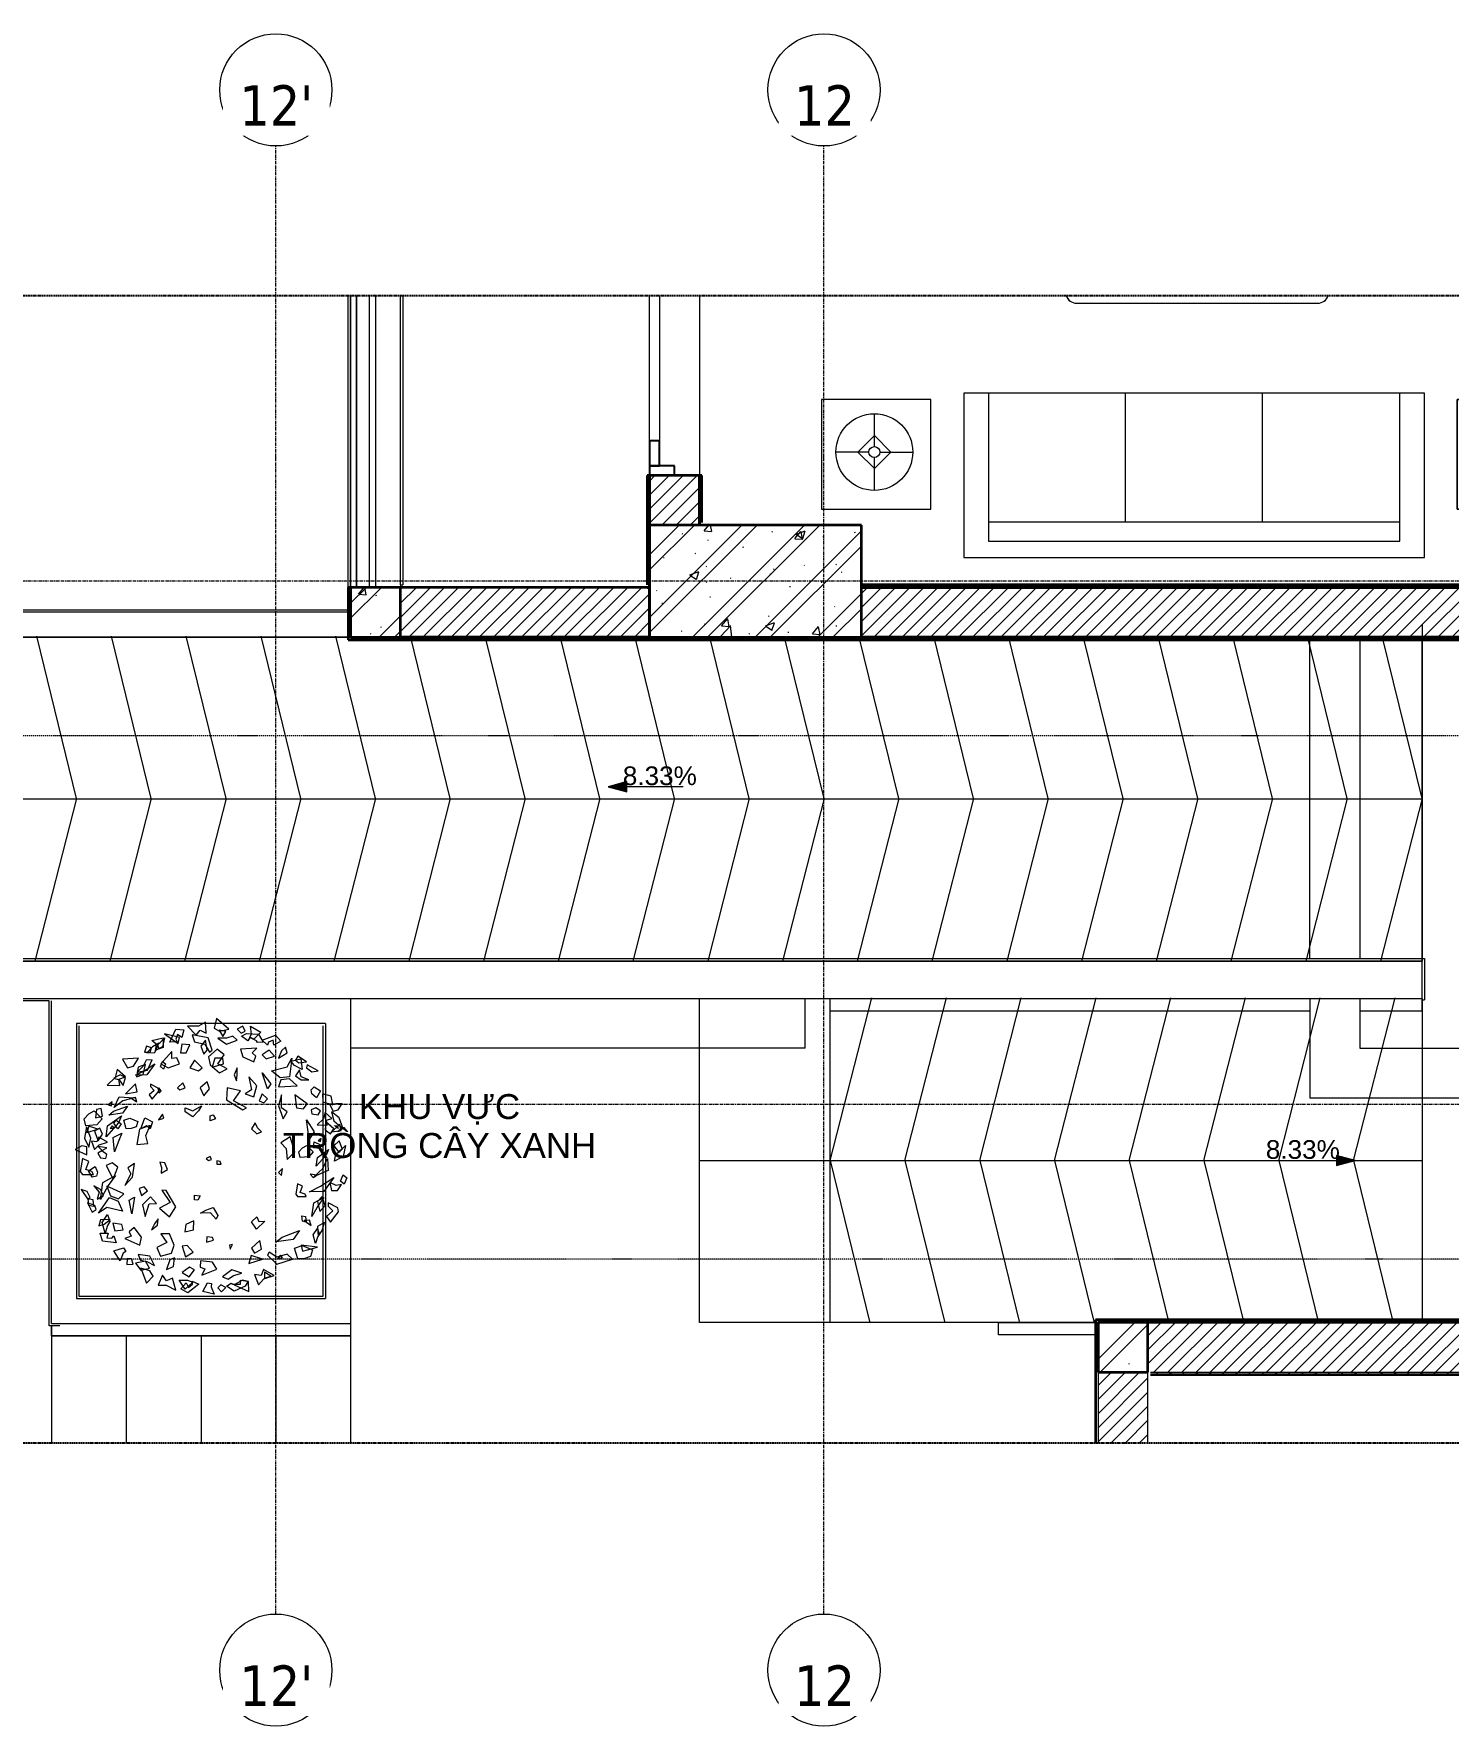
# Model space of a CAD drawing. Header units: millimetres. Extents: x 46404 to 154333, y -1327 to 55734.
# Drawn here: x 72684 to 78360, y 48941 to 55734 of the extents above; entities that cross this region are included whole.
import ezdxf

# ---------------------------------------------------------------- set-up
doc = ezdxf.new("R2010")
doc.units = ezdxf.units.MM
for name, pattern in [('Dash - Tight', [4.5, 3, -1.5]), ('Dash Dot 3_16_', [7.9375, 4.7625, -1.5875, 0, -1.5875]), ('Grid Line', [22.225, 12.7, -3.175, 3.175, -3.175]), ('Hidden', [7.14375, 4.7625, -2.38125])]:
    doc.linetypes.add(name, pattern=pattern)
for name, color, linetype, lineweight in [('0-2', 10, 'Continuous', 5), ('A-ANNO-NOTE', 131, 'Continuous', 9), ('A-DETL-GENF-1', 9, 'Continuous', 18), ('A-DETL-GENF-2', 92, 'Dash - Tight', 18), ('A-DETL-GENF-3', 92, 'Hidden', 25), ('A-DETL-MEDM', 33, 'Continuous', 35), ('A-DETL-THIN', 151, 'Continuous', 18), ('A-DOOR', 31, 'Continuous', 18), ('A-DOOR-1', 31, 'Continuous', 25), ('A-DOOR-FRAM', 31, 'Continuous', 25), ('A-FLOR', 192, 'Continuous', 18), ('A-FLOR-1', 250, 'Continuous', 18), ('A-FLOR-HRAL', 11, 'Continuous', 18), ('A-WALL', 113, 'Continuous', 18), ('A-WALL-1', 113, 'Continuous', 35), ('A-WALL-PATT-1', 250, 'Continuous', 18), ('A-WALL-PATT-2', 111, 'Continuous', 18), ('G-ANNO-SYMB-1', 111, 'Dash Dot 3_16_', 18), ('G-ANNO-TEXT-1', 7, 'Continuous', 9), ('G-IMPT-2', 8, 'Continuous', 18), ('I-FURN', 30, 'Continuous', 18), ('I-FURN-1', 250, 'Continuous', 18), ('I-FURN-2', 253, 'Continuous', 18), ('I-WALL-1', 7, 'Continuous', 35), ('I-WALL-2', 250, 'Continuous', 18), ('I-WALL-3', 2, 'Continuous', 35), ('L-PLNT-1', 253, 'Continuous', 18), ('S-COLS-1', 9, 'Continuous', 18), ('S-COLS-2', 7, 'Continuous', 35), ('S-GRID-1', 1, 'Grid Line', 9), ('S-GRID-IDEN', 1, 'Continuous', 9), ('S-STRS', 31, 'Continuous', 18)]:
    doc.layers.add(name, color=color, linetype=linetype, lineweight=lineweight)
doc.styles.add('Arial_2', font='arial.ttf', dxfattribs={"height": 75})
doc.styles.add('Arial_3', font='arial.ttf', dxfattribs={"height": 100})
doc.styles.add('Tahoma_B', font='tahomabd.ttf', dxfattribs={"height": 162.5})
pattern_1 = [(45, (0, 0), (-125.72359, 125.72359), []), (45, (0, 190.5), (-125.72359, 125.72359), [])]
pattern_2 = [(50, (0, 0), (364.3679, -31.8783), [38.1, -419.1]), (355, (0, 0), (-70.4859, 382.1133), [30.48, -335.28]), (100.451, (30.36, -2.66), (293.885, 350.2334), [32.38, -356.18]), (46.184, (0, 101.6), (542.1585, -84.0858), [57.15, -628.65]), (96.636, (45.2, 94.6), (474.805, 494.8554), [48.57, -534.27]), (351.184, (0, 101.6), (474.8102, 494.85), [45.72, -502.92]), (21, (50.8, 76.2), (303.2285, -204.53046), [38.1, -419.1]), (326, (50.8, 76.2), (123.6039, 368.376), [30.48, -335.28]), (71.451, (76.07, 59.16), (426.8341, 163.8427), [32.38, -356.18]), (37.5, (0, 0), (6.17665, 169.11015), [16.764, -314.452, 16.764, -323.596, -336.55]), (37.5, (0, 0), (6.17665, 169.11015), [-671.576, 16.764, -319.786]), (7.5, (0, 0), (133.63888, 200.3615), [16.764, -177.292, 16.764, -306.832, -128.27]), (7.5, (0, 0), (133.63888, 200.3615), [-517.652, 16.764, -111.506]), (327.5, (-113.28, 0), (271.18182, -11.45836), [16.764, -110.236, 16.764, -379.476, -525.78]), (327.5, (-113.28, 0), (271.18182, -11.45836), [-523.24, 16.764, -509.016]), (317.5, (-164.08, 0), (296.2585, 50.85285), [16.764, -148.336, 16.764, -246.38, -373.38]), (317.5, (-164.08, 0), (296.2585, 50.85285), [-428.244, 16.764, -356.616])]
pattern_3 = [(45, (0, 0), (-26.516504, 26.516504), [])]
pattern_4 = [(45, (-32297.56, 0), (-28.284271, 28.284271), [])]

# ---------------------------------------------------------------- blocks, each defined once
blk = doc.blocks.new('NCV_TKTC_KET CAU_rvt-2-TKCS_RAMP NKT 2 - MẶT BẰNG')
at = {"layer": 'S-COLS-1'}
h = blk.add_hatch(dxfattribs=at)
h.set_pattern_fill('FP_2', color=256, style=0, pattern_type=2)
h.set_pattern_definition(pattern_1)
h.paths.add_polyline_path([(107452.6, 53311.9), (107452.6, 53311.9), (107452.6, 53761.9)])
h = blk.add_hatch(dxfattribs=at)
h.set_pattern_fill('FP_3', color=256, style=0, pattern_type=2)
h.set_pattern_definition(pattern_2)
h.paths.add_polyline_path([(107452.6, 53311.9), (107452.6, 53311.9), (107452.6, 53761.9)])
h = blk.add_hatch(dxfattribs=at)
h.set_pattern_fill('FP_2', color=256, style=0, pattern_type=2)
h.set_pattern_definition(pattern_1)
h.paths.add_polyline_path([(112452.6, 53361.9), (112452.6, 53361.9), (112452.6, 53548.4)])
h = blk.add_hatch(dxfattribs=at)
h.set_pattern_fill('FP_3', color=256, style=0, pattern_type=2)
h.set_pattern_definition(pattern_2)
h.paths.add_polyline_path([(112452.6, 53361.9), (112452.6, 53361.9), (112452.6, 53548.4)])
at = {"layer": 'A-FLOR-1'}
blk.add_line((106252.6, 54683.3), (106252.6, 53511.9), dxfattribs=at)
at = {"layer": 'S-COLS-2'}
for p, q in [((107452.6, 53761.9), (107452.6, 53311.9)), ((112452.6, 53361.9), (112452.6, 53561.9))]:
    blk.add_line(p, q, dxfattribs=at)
blk = doc.blocks.new('RES_BAN AN 1 - RES_BAN AN 1-842837-TKCS_RAMP NKT 2 - MẶT BẰNG')
at = {"layer": 'I-FURN-2'}
for p, q in [((-809.6, 1048.2), (-809.6, 745.3)), ((-761.9, 1048.2), (-761.9, 743.8)), ((-761.9, 743.8), (-761.9, 1048.2)), ((-425, 732.5), (-425, 1048.2)), ((-425, 0), (-425, 1048.2)), ((425, 732.5), (425, 1048.2)), ((425, 1048.2), (425, 0)), ((-809.6, 745.3), (-761.9, 743.8)), ((-761.9, 743.8), (-425, 732.5)), ((706.5, 741.9), (425, 732.5)), ((-425, 549.7), (-761.9, 538.5)), ((-425, 102.3), (-425, 549.7)), ((425, 549.7), (706.5, 540.4)), ((425, 102.3), (425, 549.7)), ((-809.6, 536.9), (-761.9, 538.5)), ((-809.6, 115.1), (-809.6, 536.9)), ((-761.9, 538.5), (-761.9, 113.5)), ((-761.9, 538.5), (-761.9, 113.5)), ((-761.9, 113.5), (-809.6, 115.1)), ((-761.9, 113.5), (-425, 102.3)), ((706.5, 111.7), (425, 102.3)), ((425, 0), (-425, 0))]:
    blk.add_line(p, q, dxfattribs=at)
blk = doc.blocks.new('LOBBY_SOFA_1 - LOBBY_SOFA_1-842835-TKCS_RAMP NKT 2 - MẶT BẰNG')
at = {"layer": 'I-FURN'}
for p, q in [((-2556, 0), (-2556, -660)), ((-708, 0), (-2556, 0)), ((-708, -660), (-708, 0)), ((-2457, -66), (-2457, -660)), ((-807, -66), (-2457, -66)), ((-807, -660), (-807, -66)), ((-3128.2, -193.5), (-2688.2, -193.5)), ((-3128.2, -633.5), (-3128.2, -193.5)), ((-2688.2, -193.5), (-2688.2, -633.5)), ((-807, -143), (-2457, -143)), ((-1907, -143), (-1907, -660)), ((-1357, -143), (-1357, -660)), ((-575.9, -193.5), (-575.9, -633.5)), ((-135.9, -193.5), (-575.9, -193.5)), ((-135.9, -633.5), (-135.9, -193.5)), ((-2915.4, -269), (-2915.4, -401)), ((-348.6, -269), (-348.6, -401)), ((-2915.4, -357), (-2981.4, -423)), ((-2849.4, -423), (-2915.4, -357)), ((-414.6, -423), (-348.6, -357)), ((-348.6, -357), (-282.6, -423)), ((-2937.4, -423), (-3069.4, -423)), ((-2981.4, -423), (-2915.4, -489)), ((-2915.4, -489), (-2849.4, -423)), ((-2915.4, -445), (-2915.4, -577)), ((-2893.4, -423), (-2761.4, -423)), ((-370.6, -423), (-502.6, -423)), ((-348.6, -489), (-414.6, -423)), ((-282.6, -423), (-348.6, -489)), ((-348.6, -445), (-348.6, -577)), ((-326.6, -423), (-194.6, -423)), ((-2688.2, -633.5), (-3128.2, -633.5)), ((-2556, -660), (-708, -660)), ((-575.9, -633.5), (-135.9, -633.5)), ((-1160.3, -1020.5), (-2128.3, -1020.5))]:
    blk.add_line(p, q, dxfattribs=at)
for centre, radius in [((-2915.4, -423), 154), ((-348.6, -423), 154), ((-2915.4, -423), 22), ((-348.6, -423), 22)]:
    blk.add_circle(centre, radius, dxfattribs=at)
for centre, start, end in [((-2128.3, -1064.5), 90, 161.9694), ((-1160.3, -1064.5), 18.0306, 90)]:
    blk.add_arc(centre, 44, start, end, dxfattribs=at)
at = {"layer": 'I-FURN-2'}
for p, q in [((-708, 0), (-2556, 0)), ((-2556, 0), (-2556, -660)), ((-708, -660), (-708, 0)), ((-2688.2, -193.5), (-3128.2, -193.5)), ((-3128.2, -193.5), (-3128.2, -633.5)), ((-2688.2, -633.5), (-2688.2, -193.5)), ((-135.9, -193.5), (-575.9, -193.5)), ((-575.9, -193.5), (-575.9, -633.5)), ((-135.9, -633.5), (-135.9, -193.5)), ((-3128.2, -633.5), (-2688.2, -633.5)), ((-2556, -660), (-708, -660)), ((-575.9, -633.5), (-135.9, -633.5)), ((-1160.3, -1020.5), (-2128.3, -1020.5))]:
    blk.add_line(p, q, dxfattribs=at)
for centre, start, end in [((-2128.3, -1064.5), 90, 162.40707), ((-1160.3, -1064.5), 17.59293, 90)]:
    blk.add_arc(centre, 44, start, end, dxfattribs=at)
blk = doc.blocks.new('NCV_TKTC_TANG 1_rvt-2-TKCS_RAMP NKT 2 - MẶT BẰNG')
at = {"layer": 'A-WALL-PATT-1'}
h = blk.add_hatch(dxfattribs=at)
h.set_pattern_fill('FP_4', color=256, style=0, pattern_type=2)
h.set_pattern_definition(pattern_3)
h.paths.add_polyline_path([(107452.6, 53511.9), (107452.6, 53960.3), (107442.6, 53960.3), (107442.6, 53511.9)])
h = blk.add_hatch(dxfattribs=at)
h.set_pattern_fill('FP_4', color=256, style=0, pattern_type=2)
h.set_pattern_definition(pattern_3)
h.paths.add_polyline_path([(107662.6, 53761.9), (107662.6, 53960.3), (107652.6, 53960.3), (107652.6, 53761.9)])
h = blk.add_hatch(dxfattribs=at)
h.set_pattern_fill('FP_4', color=256, style=0, pattern_type=2)
h.set_pattern_definition(pattern_3)
h.paths.add_polyline_path([(113590.3, 53561.9), (113590.3, 53571.9), (112042.6, 53571.9), (112042.6, 53561.9), (112792.8, 53561.9)])
h = blk.add_hatch(dxfattribs=at)
h.set_pattern_fill('FP_4', color=256, style=0, pattern_type=2)
h.set_pattern_definition(pattern_3)
h.paths.add_polyline_path([(112052.6, 53511.9), (112052.6, 53561.9), (112042.6, 53561.9), (112042.6, 53511.9)])
h = blk.add_hatch(dxfattribs=at)
h.set_pattern_fill('FP_4', color=256, style=0, pattern_type=2)
h.set_pattern_definition(pattern_3)
h.paths.add_polyline_path([(108302.6, 53511.9), (112042.6, 53511.9), (112042.6, 53521.9), (108302.6, 53521.9)])
at = {"layer": 'A-FLOR-1'}
for p, q in [((107652.6, 54683.3), (107652.6, 53960.3)), ((106452.6, 53521.9), (106452.6, 53511.9))]:
    blk.add_line(p, q, dxfattribs=at)
at = {"layer": 'I-WALL-1'}
for p, q in [((107442.6, 53960.3), (107442.6, 53521.9)), ((107452.6, 53960.3), (107442.6, 53960.3)), ((107452.6, 53511.9), (107452.6, 53960.3)), ((107652.6, 53960.3), (107652.6, 53761.9)), ((107662.6, 53960.3), (107652.6, 53960.3)), ((107662.6, 53771.9), (107662.6, 53960.3)), ((113590.3, 53571.9), (112042.6, 53571.9)), ((112042.6, 53571.9), (112042.6, 53561.9)), ((112042.6, 53561.9), (112042.6, 53521.9)), ((112052.6, 53511.9), (112052.6, 53561.9)), ((112452.6, 53561.9), (113590.3, 53561.9)), ((107442.6, 53511.9), (107452.6, 53511.9)), ((112042.6, 53521.9), (108302.6, 53521.9)), ((108302.6, 53511.9), (112042.6, 53511.9)), ((112042.6, 53511.9), (112052.6, 53511.9))]:
    blk.add_line(p, q, dxfattribs=at)
at = {"layer": 'I-WALL-2'}
for p, q in [((106452.6, 53521.9), (106452.6, 54683.3)), ((106462.6, 54683.3), (106462.6, 53521.9)), ((106452.6, 53521.9), (106462.6, 53521.9))]:
    blk.add_line(p, q, dxfattribs=at)
at = {"layer": 'I-FURN-1', "rotation": 180}
blk.add_blockref('LOBBY_SOFA_1 - LOBBY_SOFA_1-842835-TKCS_RAMP NKT 2 - MẶT BẰNG', (108006.1, 53632), dxfattribs=at)
at = {"layer": 'I-FURN-1'}
blk.add_blockref('RES_BAN AN 1 - RES_BAN AN 1-842837-TKCS_RAMP NKT 2 - MẶT BẰNG', (112883.8, 53635.2), dxfattribs=at)
blk = doc.blocks.new('DEG_02-DEG_03 - DEG_02-2500x2400mm-CỬA ĐI 02 CÁNH TRƯỢT-625766-TKCS_RAMP NKT 2 - MẶT BẰNG')
at = {"layer": 'A-DOOR'}
for p, q in [((-1110, 100), (-527, 100)), ((-527, 60), (-1110, 60))]:
    blk.add_line(p, q, dxfattribs=at)
at = {"layer": 'A-DOOR-1'}
for p, q in [((-1110, 100), (-1210, 100)), ((-1210, 100), (-1210, 60)), ((-1110, 60), (-1110, 100)), ((-1210, 60), (-1110, 60))]:
    blk.add_line(p, q, dxfattribs=at)
at = {"layer": 'A-DOOR-FRAM'}
for p, q in [((-1210, 100), (-1250, 100)), ((-1210, 0), (-1210, 100)), ((-1250, 0), (-1210, 0))]:
    blk.add_line(p, q, dxfattribs=at)
blk = doc.blocks.new('Top Rail Type - Top Rail_Internal_-939339-TKCS_RAMP NKT 2 - MẶT BẰNG')
at = {"layer": 'A-FLOR-HRAL'}
for p, q in [((105052.5, 50507.5), (105052.5, 50547.5)), ((105085.8, 50557.5), (106252.5, 50557.5)), ((106252.5, 50557.5), (106252.5, 50507.5)), ((106252.5, 50507.5), (105052.5, 50507.5))]:
    blk.add_line(p, q, dxfattribs=at)
blk = doc.blocks.new('Top Rail Type - Top Rail_Internal_-V12-TKCS_RAMP NKT 2 - MẶT BẰNG')
at = {"layer": 'A-FLOR-HRAL'}
for p, q in [((105052.5, 50547.5), (105052.5, 50507.5)), ((105085.8, 50557.5), (106252.5, 50557.5)), ((106252.5, 50557.5), (106252.5, 50507.5)), ((105052.5, 50507.5), (106252.5, 50507.5))]:
    blk.add_line(p, q, dxfattribs=at)
blk = doc.blocks.new('Top Rail Type - Top Rail_Internal_-1600084-TKCS_RAMP NKT 2 - MẶT BẰNG')
at = {"layer": 'A-FLOR-HRAL'}
for p, q in [((106276.6, 53511.9), (106276.6, 54683.3)), ((106326.6, 54683.3), (106326.6, 53511.9))]:
    blk.add_line(p, q, dxfattribs=at)
blk = doc.blocks.new('Top Rail Type - Top Rail_Internal_-V13-TKCS_RAMP NKT 2 - MẶT BẰNG')
at = {"layer": 'A-FLOR-HRAL'}
for p, q in [((106276.6, 54683.3), (106276.6, 53511.9)), ((106326.6, 54683.3), (106326.6, 53511.9))]:
    blk.add_line(p, q, dxfattribs=at)
blk = doc.blocks.new('Top Rail Type - Top Rail_Internal_-1839552-TKCS_RAMP NKT 2 - MẶT BẰNG')
at = {"layer": 'A-FLOR-HRAL'}
for p, q in [((108852.6, 50511.9), (108852.6, 50561.9)), ((108852.6, 50561.9), (109242.6, 50561.9)), ((109242.6, 50511.9), (108852.6, 50511.9))]:
    blk.add_line(p, q, dxfattribs=at)
blk = doc.blocks.new('Top Rail Type - Top Rail_Internal_-V14-TKCS_RAMP NKT 2 - MẶT BẰNG')
at = {"layer": 'A-FLOR-HRAL'}
for p, q in [((108852.6, 50511.9), (108852.6, 50561.9)), ((109242.6, 50561.9), (108852.6, 50561.9)), ((109242.6, 50511.9), (108852.6, 50511.9))]:
    blk.add_line(p, q, dxfattribs=at)
blk = doc.blocks.new('CAY BACH TRINH - CAY BACH TRINH_dwg-V16-TKCS_RAMP NKT 2 - MẶT BẰNG')
at = {"layer": 'G-IMPT-2', "flags": 128}
for points in [[(-357, 1653), (-250, 1541), (-201, 1603), (-123, 1566), (-133, 1703), (-220, 1653)], [(7, 1749), (-25, 1628), (43, 1591), (160, 1616)], [(-715, 1368), (-728, 1408), (-805, 1472), (-663, 1508), (-663, 1385)], [(-648, 1504), (-672, 1392), (-758, 1347), (-746, 1419), (-706, 1444)], [(-477, 1437), (-459, 1512), (-646, 1555)], [(-578, 1452), (-505, 1613), (-404, 1608), (-431, 1511), (-482, 1548), (-505, 1489), (-486, 1456)], [(-83, 1327), (-48, 1351), (-99, 1506), (-301, 1542), (-270, 1454), (-140, 1428)], [(23, 1503), (131, 1428), (267, 1478), (209, 1528), (131, 1503)], [(121, 1587), (40, 1602), (86, 1521)], [(335, 1653), (267, 1616), (316, 1566), (365, 1591)], [(533, 1553), (590, 1452), (520, 1446), (509, 1467), (423, 1512), (399, 1468), (319, 1525), (383, 1562)], [(423, 1516), (443, 1553), (433, 1653), (560, 1578), (472, 1491)], [(579, 1478), (745, 1541), (813, 1466), (725, 1416), (716, 1478), (657, 1453), (647, 1416)], [(-874, 1403), (-896, 1328), (-826, 1327), (-809, 1379)], [(-870, 1320), (-769, 1323), (-719, 1438), (-798, 1395)], [(-556, 1333), (-692, 1179), (-600, 1129), (-460, 1181), (-492, 1255), (-553, 1247)], [(-428, 1425), (-446, 1319), (-376, 1318), (-327, 1420)], [(-133, 1478), (-191, 1403), (-152, 1303), (-113, 1353)], [(14, 1366), (-94, 1266), (-74, 1166), (43, 1066), (140, 1116), (23, 1178), (101, 1291)], [(511, 1378), (306, 1366), (335, 1266), (472, 1203), (501, 1278), (452, 1316)], [(667, 1353), (579, 1291), (628, 1241), (735, 1278)], [(871, 1391), (823, 1341), (784, 1253), (891, 1316)], [(1027, 1278), (998, 1228), (1037, 1191), (1135, 1203)], [(-1364, 914), (-1208, 910), (-1218, 988), (-1136, 1017), (-1240, 1107), (-1267, 1010)], [(-1174, 1238), (-1112, 1130), (-1037, 1152), (-972, 1252)], [(-766, 1181), (-866, 1042), (-1009, 1038), (-900, 1094)], [(-996, 1019), (-915, 1047), (-883, 1171), (-978, 1137)], [(-989, 1076), (-860, 1099), (-799, 1231), (-876, 1225), (-913, 1152)], [(-697, 1145), (-671, 1210), (-634, 1180), (-660, 1114)], [(-269, 1228), (-328, 1128), (-220, 1091), (-172, 1128)], [(-50, 1140), (92, 1178), (86, 1252), (-14, 1249)], [(267, 1128), (228, 1041), (257, 966), (267, 1041)], [(647, 866), (579, 1066), (686, 928)], [(696, 1091), (891, 1141), (949, 1253), (920, 1016), (803, 1003)], [(1064, 1244), (1080, 1108), (985, 1158), (937, 1212)], [(1047, 1103), (998, 1028), (1066, 978), (1164, 978), (1066, 1016)], [(1144, 1166), (1135, 1128), (1203, 1078), (1281, 1091)], [(-1164, 910), (-1135, 1007), (-1204, 1044), (-1282, 1000), (-1216, 980)], [(-1010, 928), (-1137, 803), (-990, 828)], [(-840, 791), (-799, 735), (-718, 839), (-724, 876), (-821, 927), (-821, 894), (-775, 847)], [(-717, 878), (-717, 816), (-688, 841)], [(-415, 941), (-483, 878), (-454, 853), (-386, 878)], [(-113, 953), (-201, 878), (-152, 778), (-84, 866)], [(140, 878), (131, 728), (335, 603), (384, 628), (218, 716), (306, 841)], [(413, 1016), (443, 853), (365, 803), (472, 766), (511, 903)], [(813, 978), (784, 891), (1018, 903), (920, 991)], [(1261, 753), (1203, 803), (1193, 853), (1232, 891), (1310, 841)], [(-1302, 703), (-1351, 666), (-1312, 653)], [(-1109, 650), (-1174, 560), (-1345, 537), (-1285, 585)], [(-1279, 631), (-1217, 768), (-1027, 752), (-1169, 714)], [(-993, 702), (-1009, 756), (-1064, 751)], [(-220, 591), (-289, 516), (-386, 578), (-386, 628), (-289, 591), (-181, 653)], [(579, 803), (540, 716), (599, 691), (647, 741)], [(823, 791), (784, 653), (842, 491), (891, 578), (823, 628)], [(988, 791), (1008, 628), (1096, 616), (1144, 678)], [(1339, 702), (1463, 665), (1444, 774), (1337, 802)], [(1422, 673), (1471, 586), (1531, 604), (1583, 684)], [(-1595, 553), (-1527, 591), (-1429, 491), (-1497, 416), (-1634, 403), (-1653, 491)], [(-1424, 524), (-1440, 618), (-1501, 607), (-1513, 501)], [(-1380, 266), (-1361, 403), (-1185, 528), (-1224, 441)], [(-1283, 435), (-1251, 475), (-1188, 428), (-1232, 366)], [(-1065, 367), (-1127, 366), (-1158, 473), (-1082, 500), (-981, 458), (-1000, 389)], [(-942, 366), (-893, 503), (-795, 453), (-825, 366), (-873, 403)], [(-721, 477), (-654, 499), (-671, 550)], [(-74, 528), (-35, 541), (-6, 491), (-74, 466)], [(491, 441), (443, 366), (511, 303), (569, 328), (521, 378)], [(1135, 478), (1232, 328), (1164, 228), (1154, 328)], [(1310, 591), (1252, 628), (1193, 603), (1203, 553), (1281, 541)], [(1270, 413), (1394, 410), (1386, 473), (1452, 496), (1368, 568), (1347, 490)], [(1378, 453), (1369, 353), (1437, 303), (1476, 366)], [(1447, 578), (1476, 466), (1593, 366), (1544, 503)], [(1553, 425), (1451, 325), (1568, 345)], [(-1597, 135), (-1570, 248), (-1626, 391), (-1648, 247)], [(-1619, 320), (-1482, 361), (-1595, 398)], [(-1363, 198), (-1471, 259), (-1494, 200), (-1562, 210), (-1523, 107), (-1467, 166)], [(-1478, 213), (-1422, 297), (-1459, 373), (-1523, 336)], [(-1328, 370), (-1279, 378), (-1302, 402)], [(-1274, 77), (-1290, 255), (-1183, 312), (-1221, 219)], [(-855, 181), (-881, 279), (-825, 405), (-958, 362), (-994, 169)], [(813, 191), (881, 116), (891, -22), (988, 78), (930, 266)], [(1319, 245), (1280, 215), (1311, 205)], [(1476, 153), (1534, 78), (1583, 116), (1544, 216)], [(-1619, 40), (-1622, 139), (-1683, 152), (-1767, 105)], [(-1482, 60), (-1448, -1), (-1384, -6), (-1369, 43), (-1433, 90)], [(-1478, 141), (-1429, 91), (-1371, 128)], [(-74, 16), (-123, -9), (-94, -34), (-55, -22)], [(1085, 125), (1140, 155), (1218, 75), (1163, 15), (1054, 5), (1038, 75)], [(1310, 166), (1300, 116), (1222, 128), (1232, 203)], [(1256, -105), (1272, 5), (1412, 105), (1381, 35)], [(1624, 156), (1594, 16), (1487, -41), (1502, 50), (1551, 81)], [(-1595, -47), (-1673, -9), (-1702, -172), (-1673, -209), (-1536, -209), (-1556, -172), (-1634, -147)], [(-1515, -106), (-1486, -178), (-1501, -227), (-1553, -242), (-1599, -161)], [(-1291, -267), (-1232, -115), (-1304, -62), (-1376, -95)], [(-1145, -345), (-1046, -242), (-1021, -71), (-1105, -125), (-1069, -201)], [(-688, -191), (-610, -147), (-641, -60), (-704, -55), (-685, -122)], [(11, -79), (65, -80), (51, -44), (11, -37)], [(832, -134), (784, -184), (823, -222)], [(1179, -205), (1218, -245), (1264, -215)], [(1398, -9), (1408, -159), (1232, -234), (1339, -134)], [(1563, -293), (1595, -211), (1641, -250), (1609, -331)], [(-1604, -526), (-1578, -497), (-1615, -421), (-1690, -396)], [(-1489, -516), (-1411, -473), (-1448, -396), (-1534, -351), (-1465, -430)], [(-1449, -521), (-1419, -309), (-1263, -222), (-1351, -346)], [(-1224, -515), (-1157, -451), (-1369, -353), (-1324, -476)], [(-935, -470), (-860, -411), (-900, -361), (-966, -383)], [(-582, -741), (-504, -613), (-626, -407), (-681, -406), (-575, -561), (-711, -631)], [(1085, -355), (1023, -325), (999, -455), (1023, -485), (1132, -485), (1116, -455), (1054, -435)], [(1477, -247), (1352, -421), (1173, -426), (1309, -356)], [(1427, -309), (1447, -409), (1525, -409), (1573, -334), (1505, -346)], [(-1553, -680), (-1504, -649), (-1521, -598), (-1613, -563)], [(-1546, -521), (-1536, -609), (-1595, -596), (-1604, -509)], [(-1173, -669), (-1368, -622), (-1473, -694), (-1336, -498), (-1227, -542)], [(-1024, -493), (-1058, -702), (-1088, -530)], [(-888, -735), (-838, -578), (-745, -570), (-823, -487), (-921, -590)], [(-229, -532), (-269, -525), (-272, -467), (-200, -477)], [(-129, -656), (-34, -622), (23, -722), (0, -767), (-69, -688), (-193, -693)], [(1202, -735), (1225, -565), (1350, -495), (1280, -595)], [(1330, -484), (1271, -546), (1300, -671), (1369, -596)], [(1384, -736), (1435, -805), (1537, -675), (1529, -628), (1408, -565), (1408, -607), (1465, -665)], [(-1468, -852), (-1402, -831), (-1326, -772), (-1450, -777)], [(-1390, -946), (-1429, -809), (-1361, -709), (-1332, -796), (-1361, -846)], [(-1270, -915), (-1163, -901), (-1183, -834), (-1295, -817)], [(-811, -903), (-736, -844), (-727, -764), (-770, -826)], [(-393, -926), (-281, -901), (-277, -790), (-378, -835)], [(614, -795), (506, -893), (444, -803), (510, -740), (536, -796)], [(1124, -735), (1132, -805), (1085, -795), (1077, -725)], [(1193, -846), (1173, -780), (1104, -785)], [(1359, -809), (1271, -859), (1281, -984), (1330, -909)], [(-1251, -1066), (-1426, -1044), (-1452, -946), (-1351, -943), (-1371, -1002), (-1308, -1008), (-1282, -979)], [(-1144, -1010), (-957, -1095), (-936, -993), (-1027, -873), (-1088, -926), (-1063, -982)], [(-698, -1231), (-557, -1193), (-527, -1096), (-584, -953), (-693, -951), (-619, -1061), (-741, -1124)], [(-120, -1056), (-31, -1033), (-45, -997), (-117, -988)], [(550, -1034), (443, -1134), (482, -1196), (569, -1146)], [(1048, -911), (967, -1024), (753, -1052), (829, -993)], [(1249, -1075), (1218, -965), (1272, -885), (1295, -955), (1272, -995)], [(-1130, -1172), (-1165, -1196), (-1203, -1289), (-1280, -1164), (-1162, -1128)], [(-1117, -1335), (-1039, -1334), (-1059, -1267), (-1114, -1266)], [(-771, -1348), (-831, -1232), (-975, -1212), (-947, -1284), (-866, -1298)], [(-622, -1399), (-535, -1360), (-523, -1254), (-580, -1280)], [(-384, -1242), (-286, -1181), (-363, -1098), (-424, -1108)], [(176, -1143), (205, -1087), (168, -1096)], [(411, -1324), (581, -1272), (441, -1226)], [(667, -1184), (647, -1221), (764, -1334), (959, -1271), (891, -1209), (764, -1246)], [(775, -1261), (835, -1251), (807, -1222)], [(1103, -1266), (1025, -1267), (986, -1133), (1081, -1099), (1208, -1151), (1184, -1238)], [(1066, -1096), (1086, -1171), (1271, -1121)], [(-883, -1296), (-1010, -1321), (-942, -1409), (-834, -1384)], [(-872, -1573), (-787, -1482), (-829, -1416), (-944, -1384)], [(-505, -1659), (-547, -1509), (-620, -1542), (-671, -1472), (-727, -1598), (-626, -1595)], [(-336, -1491), (-270, -1405), (-332, -1372), (-423, -1439)], [(-180, -1469), (12, -1396), (-45, -1309), (-194, -1290), (-200, -1370), (-142, -1392)], [(323, -1445), (199, -1404), (83, -1492), (153, -1523), (221, -1476)], [(731, -1476), (595, -1400), (567, -1474), (481, -1461), (531, -1590), (600, -1516)], [(608, -1509), (686, -1484), (608, -1434)], [(-386, -1646), (-464, -1534), (-357, -1534), (-289, -1559)], [(-215, -1584), (-355, -1693), (-443, -1641), (-373, -1567), (-346, -1624), (-297, -1583), (-299, -1545)], [(-55, -1574), (-63, -1616), (-24, -1708), (-167, -1674), (-109, -1565)], [(69, -1680), (123, -1624), (62, -1590), (23, -1629)], [(228, -1671), (131, -1609), (189, -1571), (209, -1584), (306, -1584), (306, -1534), (404, -1546), (365, -1609)], [(411, -1674), (406, -1550), (330, -1534), (226, -1592)]]:
    blk.add_lwpolyline(points, close=True, dxfattribs=at)
blk = doc.blocks.new('CAY BACH TRINH - CAY BACH TRINH-V17-TKCS_RAMP NKT 2 - MẶT BẰNG')
at = {"xscale": 0.3200000000000001, "yscale": 0.3200000000000001, "zscale": 0.3200000000000001}
blk.add_blockref('CAY BACH TRINH - CAY BACH TRINH_dwg-V16-TKCS_RAMP NKT 2 - MẶT BẰNG', (0, 0), dxfattribs=at)
blk = doc.blocks.new('BORDER VIEW - BORDER VIEW-2373945-TKCS_RAMP NKT 2 - MẶT BẰNG')
at = {"layer": 'A-DETL-GENF-3'}
for p, q in [((150, 4606.4), (13627.8, 4606.4)), ((13627.8, 0), (150, 0))]:
    blk.add_line(p, q, dxfattribs=at)
blk = doc.blocks.new('Grid - M_Grid Head - Circle-353313-TKCS_RAMP NKT 2 - MẶT BẰNG')
at = {"layer": 'S-GRID-IDEN'}
blk.add_circle((0, 0), 4.5, dxfattribs=at)
blk = doc.blocks.new('MUI TEN DO DOC - Moc lat gach-2375124-TKCS_RAMP NKT 2 - MẶT BẰNG')
at = {"layer": 'A-ANNO-NOTE'}
blk.add_hatch(color=256, dxfattribs=at).paths.add_polyline_path([(8.71, -1.67), (10.21, -2.07), (8.71, -2.48)])
for p, q in [((4.2, -2.07), (10.21, -2.07)), ((8.71, -1.67), (8.71, -2.48)), ((10.21, -2.07), (8.71, -1.67)), ((8.71, -2.48), (10.21, -2.07))]:
    blk.add_line(p, q, dxfattribs=at)
blk = doc.blocks.new('MUI TEN DO DOC - Moc lat gach-1513869-TKCS_RAMP NKT 2 - MẶT BẰNG')
at = {"layer": 'A-ANNO-NOTE'}
blk.add_hatch(color=256, dxfattribs=at).paths.add_polyline_path([(8.71, 1.67), (8.71, 2.48), (10.21, 2.07)])
for p, q in [((4.2, 2.07), (10.21, 2.07)), ((10.21, 2.07), (8.71, 2.48)), ((8.71, 2.48), (8.71, 1.67)), ((8.71, 1.67), (10.21, 2.07))]:
    blk.add_line(p, q, dxfattribs=at)

msp = doc.modelspace()

# ---------------------------------------------------------------- hatches: boundary and pattern name
at = {"layer": 'A-DETL-GENF-1'}
h = msp.add_hatch(dxfattribs=at)
h.set_pattern_fill('FP_6', color=256, style=0, pattern_type=2)
h.set_pattern_definition([(50, (-32297.56, 0), (364.3679, -31.8783), [38.1, -419.1]), (355, (-32297.56, 0), (-70.4859, 382.1133), [30.48, -335.28]), (100.451, (-32267.2, -2.66), (293.885, 350.2334), [32.38, -356.18]), (46.184, (-32297.56, 101.6), (542.1585, -84.0858), [57.15, -628.65]), (96.636, (-32252.4, 94.6), (474.805, 494.8554), [48.57, -534.27]), (351.184, (-32297.56, 101.6), (474.8102, 494.85), [45.72, -502.92]), (21, (-32246.76, 76.2), (303.2285, -204.53046), [38.1, -419.1]), (326, (-32246.76, 76.2), (123.6039, 368.376), [30.48, -335.28]), (71.451, (-32221.5, 59.16), (426.8341, 163.8427), [32.38, -356.18]), (37.5, (-32297.56, 0), (6.17665, 169.11015), [3.353, -327.863, 3.353, -337.007, -336.55]), (37.5, (-32297.56, 0), (6.17665, 169.11015), [-671.576, 3.353, -333.197]), (7.5, (-32297.56, 0), (133.63888, 200.3615), [3.353, -190.703, 3.353, -320.243, -128.27]), (7.5, (-32297.56, 0), (133.63888, 200.3615), [-517.652, 3.353, -124.917]), (327.5, (-32410.84, 0), (271.18182, -11.45836), [3.353, -123.647, 3.353, -392.887, -525.78]), (327.5, (-32410.84, 0), (271.18182, -11.45836), [-523.24, 3.353, -522.427]), (317.5, (-32461.64, 0), (296.2585, 50.85285), [3.353, -161.747, 3.353, -259.791, -373.38]), (317.5, (-32461.64, 0), (296.2585, 50.85285), [-428.244, 3.353, -370.027]), (45, (-32297.56, 0), (-125.72359, 125.72359), []), (45, (-32297.56, 190.5), (-125.72359, 125.72359), [])])
h.paths.add_polyline_path([(77155.1, 50361.9), (77155.1, 50561.9), (76955.1, 50561.9), (76955.1, 50361.9)])
h.paths.add_polyline_path([(79955.1, 51261.9), (79955.1, 51661.9), (79755.1, 51661.9), (79755.1, 51261.9)])
h.paths.add_polyline_path([(73955, 53311.9), (74155, 53311.9), (74155, 53511.9), (73955, 53511.9)])
h.paths.add_polyline_path([(75155.1, 53311.9), (76005, 53311.9), (76005, 53761.9), (75155.1, 53761.9)])
h.paths.add_polyline_path([(80155, 53361.9), (80155, 53561.9), (79755.1, 53561.9), (79755.1, 53361.9)])
at = {"layer": 'A-WALL-PATT-2'}
h = msp.add_hatch(dxfattribs=at)
h.set_pattern_fill('FP_1', color=256, style=0, pattern_type=2)
h.set_pattern_definition(pattern_4)
h.paths.add_polyline_path([(75155.1, 53732.9), (75155.1, 53761.9), (75355, 53761.9), (75355, 53960.3), (75155, 53960.3), (75155, 53732.9)])
h = msp.add_hatch(dxfattribs=at)
h.set_pattern_fill('FP_1', color=256, style=0, pattern_type=2)
h.set_pattern_definition(pattern_4)
h.paths.add_polyline_path([(74155, 53311.9), (75155, 53311.9), (75155, 53511.9), (74155, 53511.9)])
h = msp.add_hatch(dxfattribs=at)
h.set_pattern_fill('FP_1', color=256, style=0, pattern_type=2)
h.set_pattern_definition(pattern_4)
h.paths.add_polyline_path([(79755, 53311.9), (79755, 53511.9), (76005, 53511.9), (76005, 53311.9), (79626.2, 53311.9)])
h = msp.add_hatch(dxfattribs=at)
h.set_pattern_fill('FP_1', color=256, style=0, pattern_type=2)
h.set_pattern_definition(pattern_4)
h.paths.add_polyline_path([(77155.1, 50361.9), (79755.1, 50361.9), (79755.1, 50561.9), (77155.1, 50561.9)])
h = msp.add_hatch(dxfattribs=at)
h.set_pattern_fill('FP_1', color=256, style=0, pattern_type=2)
h.set_pattern_definition(pattern_4)
h.paths.add_polyline_path([(76990.4, 50076.9), (77155.1, 50076.9), (77155.1, 50361.9), (76955.1, 50361.9), (76955.1, 50076.9)])
h = msp.add_hatch(dxfattribs=at)
h.set_pattern_fill('FP_4', color=256, style=0, pattern_type=2)
h.set_pattern_definition([(45, (-32297.56, 0), (-26.516504, 26.516504), [])])
h.paths.add_polyline_path([(79745.1, 50351.9), (79755.1, 50351.9), (79755.1, 50361.9), (77165.1, 50361.9), (77165.1, 50351.9), (79626.2, 50351.9)])

# ---------------------------------------------------------------- linework, layer by layer
at = {"layer": 'A-DETL-MEDM'}
for p, q in [((75155.1, 53761.9), (75155.1, 53311.9)), ((76005, 53761.9), (75155.1, 53761.9)), ((76005, 53311.9), (76005, 53761.9)), ((73955, 53511.9), (73955, 53311.9)), ((74155, 53511.9), (73955, 53511.9)), ((74155, 53311.9), (74155, 53511.9)), ((73955, 53311.9), (74155, 53311.9)), ((75155.1, 53311.9), (76005, 53311.9)), ((77155.1, 50561.9), (76955.1, 50561.9)), ((76955.1, 50561.9), (76955.1, 50361.9)), ((77155.1, 50361.9), (77155.1, 50561.9)), ((76955.1, 50361.9), (77155.1, 50361.9))]:
    msp.add_line(p, q, dxfattribs=at)
at = {"layer": 'A-DETL-THIN'}
for p, q in [((78255.1, 53361.9), (78255.1, 52061.9)), ((73955, 53311.9), (69455.1, 53311.9)), ((69455.1, 53311.9), (73955, 53311.9)), ((72855.1, 52663.9), (72695.7, 53315.9)), ((73155.1, 52663.9), (72995.7, 53315.9)), ((73455.1, 52663.9), (73295.7, 53315.9)), ((73755.1, 52663.9), (73595.7, 53315.9)), ((74055.1, 52663.9), (73895.7, 53315.9)), ((75155.1, 53311.9), (74155, 53311.9)), ((74155, 53311.9), (75155.1, 53311.9)), ((74355.1, 52663.9), (74195.7, 53315.9)), ((74655.1, 52663.9), (74495.7, 53315.9)), ((74955.1, 52663.9), (74795.7, 53315.9)), ((75255.1, 52663.9), (75095.7, 53315.9)), ((75555.1, 52663.9), (75396.7, 53311.9)), ((75855.1, 52663.9), (75696.7, 53311.9)), ((76155.1, 52663.9), (75996.7, 53311.9)), ((78255.1, 53311.9), (76005, 53311.9)), ((76005, 53311.9), (78255.1, 53311.9)), ((76455.1, 52663.9), (76295.7, 53315.9)), ((76755.1, 52663.9), (76595.7, 53315.9)), ((77055.1, 52663.9), (76895.7, 53315.9)), ((77355.1, 52663.9), (77195.7, 53315.9)), ((77655.1, 52663.9), (77495.7, 53315.9)), ((77955.1, 52663.9), (77795.7, 53315.9)), ((78255.1, 52663.9), (78095.7, 53315.9)), ((78255.1, 52011.9), (78255.1, 53311.9)), ((78255.1, 53311.9), (78255.1, 52011.9)), ((78255.1, 52661.9), (69455.1, 52661.9)), ((72855.1, 52663.9), (72688.4, 52011.9)), ((73155.1, 52663.9), (72988.4, 52011.9)), ((73455.1, 52663.9), (73288.4, 52011.9)), ((73755.1, 52663.9), (73588.4, 52011.9)), ((74055.1, 52663.9), (73888.4, 52011.9)), ((74355.1, 52663.9), (74188.4, 52011.9)), ((74655.1, 52663.9), (74488.4, 52011.9)), ((74955.1, 52663.9), (74788.4, 52011.9)), ((75255.1, 52663.9), (75088.4, 52011.9)), ((75555.1, 52663.9), (75388.4, 52011.9)), ((75855.1, 52663.9), (75688.4, 52011.9)), ((76155.1, 52663.9), (75988.4, 52011.9)), ((76455.1, 52663.9), (76288.4, 52011.9)), ((76755.1, 52663.9), (76588.4, 52011.9)), ((77055.1, 52663.9), (76888.4, 52011.9)), ((77355.1, 52663.9), (77188.4, 52011.9)), ((77655.1, 52663.9), (77488.4, 52011.9)), ((77955.1, 52663.9), (77788.4, 52011.9)), ((78255.1, 52663.9), (78088.4, 52011.9)), ((69455.1, 52011.9), (78255.1, 52011.9)), ((78255.1, 52011.9), (69455.1, 52011.9)), ((75355, 50561.9), (75355, 51861.9)), ((75880, 51211.9), (76046.7, 51863.9)), ((75880, 50561.9), (75880, 51861.9)), ((75955, 51861.9), (78255.1, 51861.9)), ((75955, 51861.9), (77655.1, 51861.9)), ((76180, 51211.9), (76346.7, 51863.9)), ((76480, 51211.9), (76646.7, 51863.9)), ((76780, 51211.9), (76946.7, 51863.9)), ((77080, 51211.9), (77246.7, 51863.9)), ((77380, 51211.9), (77546.7, 51863.9)), ((77680, 51211.9), (77846.7, 51863.9)), ((77980, 51211.9), (78146.7, 51863.9)), ((78255.1, 51861.9), (78255.1, 50561.9)), ((78255.1, 51861.9), (78255.1, 50561.9)), ((75355, 51211.9), (78255.1, 51211.9)), ((75880, 51211.9), (78255.1, 51211.9)), ((75880, 51211.9), (76039.3, 50559.9)), ((76180, 51211.9), (76339.3, 50559.9)), ((76480, 51211.9), (76639.3, 50559.9)), ((76780, 51211.9), (76939.3, 50559.9)), ((77080, 51211.9), (77239.3, 50559.9)), ((77380, 51211.9), (77539.3, 50559.9)), ((77680, 51211.9), (77839.3, 50559.9)), ((77980, 51211.9), (78139.3, 50559.9)), ((76955.1, 50561.9), (75355, 50561.9)), ((76955.1, 50561.9), (75880, 50561.9)), ((76955.1, 50561.9), (75955, 50561.9)), ((76955.1, 50561.9), (75955, 50561.9)), ((78255.1, 50561.9), (77155.1, 50561.9)), ((78255.1, 50561.9), (77155.1, 50561.9)), ((78255.1, 50561.9), (77155.1, 50561.9)), ((78255.1, 50561.9), (77155.1, 50561.9))]:
    msp.add_line(p, q, dxfattribs=at)
at = {"layer": 'A-FLOR'}
for p, q in [((75880, 50561.9), (75880, 51861.9)), ((78255.1, 51811.9), (78255.1, 51856.9)), ((75880, 51811.9), (77805, 51811.9)), ((78005, 51811.9), (78255.1, 51811.9)), ((76555, 50561.9), (75880, 50561.9)), ((73954.9, 50507.5), (73954.9, 50076.9))]:
    msp.add_line(p, q, dxfattribs=at)
at = {"layer": 'A-WALL'}
for p, q in [((73944.9, 53511.9), (73944.9, 54683.3)), ((73954.9, 54683.3), (73954.9, 53511.9)), ((73955.1, 53511.9), (73955.1, 54683.3)), ((74055.1, 54683.3), (74055.1, 53511.9)), ((75355, 54683.3), (75355, 53960.3)), ((73944.9, 53411.9), (68355.1, 53411.9)), ((68455.1, 53421.9), (73944.9, 53421.9)), ((73944.9, 53311.9), (68345.1, 53311.9)), ((77805, 52021.9), (77805, 53301.9)), ((78005, 53301.9), (78005, 52021.9)), ((69445.1, 52021.9), (78265.1, 52021.9)), ((69455.1, 52011.9), (78255.1, 52011.9)), ((78255.1, 51856.9), (78255.1, 52011.9)), ((78265.1, 52021.9), (78265.1, 51856.9)), ((72744.9, 51851.9), (69445.1, 51851.9)), ((69455.1, 51861.9), (78255.1, 51861.9)), ((72744.9, 50547.5), (72744.9, 51851.9)), ((72754.9, 50557.5), (72754.9, 51851.9)), ((73954.9, 51861.9), (73954.9, 50557.5)), ((75780, 51661.9), (75780, 51861.9)), ((77805, 51861.9), (77805, 51461.9)), ((78005, 51861.9), (78005, 51661.9)), ((78255.1, 51856.9), (78265.1, 51856.9)), ((72854.9, 51761.9), (72854.9, 50657.5)), ((73854.9, 51761.9), (72854.9, 51761.9)), ((73854.9, 51761.9), (73854.9, 50657.5)), ((72864.9, 51751.9), (72864.9, 50667.5)), ((73844.9, 50667.5), (73844.9, 51751.9)), ((75780, 51661.9), (73954.9, 51661.9)), ((78005, 51661.9), (79745.1, 51661.9)), ((79745.1, 51461.9), (77805, 51461.9)), ((72854.9, 50657.5), (73854.9, 50657.5)), ((72864.9, 50667.5), (73844.9, 50667.5)), ((72788.3, 50547.5), (72744.9, 50547.5)), ((72754.9, 50557.5), (72788.3, 50557.5)), ((76955.1, 50361.9), (76955.1, 50076.9)), ((77155.1, 50076.9), (77155.1, 50361.9)), ((77165.1, 50361.9), (79755.1, 50361.9))]:
    msp.add_line(p, q, dxfattribs=at)
at = {"layer": 'A-WALL-1'}
for p, q in [((75355, 53960.3), (75155, 53960.3)), ((75155, 53960.3), (75155, 53732.9)), ((75355, 53761.9), (75355, 53960.3)), ((73954.9, 53511.9), (73944.9, 53511.9)), ((73944.9, 53511.9), (73944.9, 53301.9)), ((73954.9, 53311.9), (73954.9, 53511.9)), ((75155, 53511.9), (74155, 53511.9)), ((75155, 53311.9), (75155, 53511.9)), ((79755, 53511.9), (76005, 53511.9)), ((73944.9, 53301.9), (79745.1, 53301.9)), ((74155, 53311.9), (75155, 53311.9)), ((75155.1, 53311.9), (74155, 53311.9)), ((76005, 53311.9), (79755, 53311.9)), ((79745.1, 53311.9), (76005, 53311.9)), ((79745.1, 50571.9), (76945.1, 50571.9)), ((76945.1, 50571.9), (76945.1, 50076.9)), ((79755.1, 50561.9), (77155.1, 50561.9))]:
    msp.add_line(p, q, dxfattribs=at)
at = {"layer": 'G-ANNO-SYMB-1'}
for p, q in [((81983.7, 52916.1), (66318.3, 52916.1)), ((81975, 50815.1), (66318.3, 50815.1))]:
    msp.add_line(p, q, dxfattribs=at)
at = {"layer": 'I-WALL-3'}
msp.add_line((77165.1, 50351.9), (79745.1, 50351.9), dxfattribs=at)
at = {"layer": 'S-GRID-1'}
for p, q in [((73655, 54033.6), (73655, 55283.6)), ((75855, 54033.6), (75855, 55283.6)), ((73655, 50641.1), (73655, 54033.6)), ((75855, 50641.1), (75855, 54033.6)), ((80473.5, 53536.9), (68006.5, 53536.9)), ((80473.5, 51436.9), (68006.5, 51436.9)), ((73655, 49391.1), (73655, 50641.1)), ((75855, 49391.1), (75855, 50641.1))]:
    msp.add_line(p, q, dxfattribs=at)
at = {"layer": 'S-STRS'}
for p, q in [((72754.9, 50507.5), (72754.9, 50076.9)), ((73054.9, 50507.5), (73054.9, 50076.9)), ((73354.9, 50507.5), (73354.9, 50076.9)), ((73654.9, 50507.5), (73654.9, 50076.9)), ((73954.9, 50507.5), (73954.9, 50076.9))]:
    msp.add_line(p, q, dxfattribs=at)

# ---------------------------------------------------------------- block references
at = {"layer": '0-2'}
for name in ['NCV_TKTC_KET CAU_rvt-2-TKCS_RAMP NKT 2 - MẶT BẰNG', 'NCV_TKTC_TANG 1_rvt-2-TKCS_RAMP NKT 2 - MẶT BẰNG']:
    msp.add_blockref(name, (-32297.6, 0), dxfattribs=at)
at = {"layer": 'A-ANNO-NOTE', "xscale": 50, "yscale": 50, "zscale": 50, "rotation": 180}
msp.add_blockref('MUI TEN DO DOC - Moc lat gach-2375124-TKCS_RAMP NKT 2 - MẶT BẰNG', (75499.4, 52608.2), dxfattribs=at)
at = {"layer": 'A-ANNO-NOTE', "xscale": 50, "yscale": 50, "zscale": 50}
msp.add_blockref('MUI TEN DO DOC - Moc lat gach-1513869-TKCS_RAMP NKT 2 - MẶT BẰNG', (77476.9, 51108.2), dxfattribs=at)
at = {"layer": 'A-DETL-GENF-2'}
msp.add_blockref('BORDER VIEW - BORDER VIEW-2373945-TKCS_RAMP NKT 2 - MẶT BẰNG', (67515, 50076.9), dxfattribs=at)
at = {"layer": 'A-DOOR', "rotation": 90}
msp.add_blockref('DEG_02-DEG_03 - DEG_02-2500x2400mm-CỬA ĐI 02 CÁNH TRƯỢT-625766-TKCS_RAMP NKT 2 - MẶT BẰNG', (75255, 55210.3), dxfattribs=at)
at = {"layer": 'A-FLOR-HRAL'}
for name in ['Top Rail Type - Top Rail_Internal_-1600084-TKCS_RAMP NKT 2 - MẶT BẰNG', 'Top Rail Type - Top Rail_Internal_-V13-TKCS_RAMP NKT 2 - MẶT BẰNG', 'Top Rail Type - Top Rail_Internal_-939339-TKCS_RAMP NKT 2 - MẶT BẰNG', 'Top Rail Type - Top Rail_Internal_-V12-TKCS_RAMP NKT 2 - MẶT BẰNG', 'Top Rail Type - Top Rail_Internal_-1839552-TKCS_RAMP NKT 2 - MẶT BẰNG', 'Top Rail Type - Top Rail_Internal_-V14-TKCS_RAMP NKT 2 - MẶT BẰNG']:
    msp.add_blockref(name, (-32297.6, 0), dxfattribs=at)
at = {"layer": 'L-PLNT-1'}
msp.add_blockref('CAY BACH TRINH - CAY BACH TRINH-V17-TKCS_RAMP NKT 2 - MẶT BẰNG', (73415, 51221.9), dxfattribs=at)
at = {"layer": 'S-GRID-IDEN', "xscale": 49.99999999999998, "yscale": 49.99999999999998, "zscale": 49.99999999999998}
for p in [(73655, 55508.6), (75855, 55508.6), (73655, 49166.1), (75855, 49166.1)]:
    msp.add_blockref('Grid - M_Grid Head - Circle-353313-TKCS_RAMP NKT 2 - MẶT BẰNG', p, dxfattribs=at)

# ---------------------------------------------------------------- texts
at = {"layer": 'A-ANNO-NOTE', "char_height": 75, "width": 304.5, "attachment_point": 5, "line_spacing_factor": 0.936439, "style": 'Arial_2'}
for insert in [(75196.1, 52755.2), (77776.7, 51255.2)]:
    msp.add_mtext('\\pt24.99975,50.00025,75,99.99975,125.00025,150,174.99975,200.00025,225,249.99975,275.00025,300,324.99975,350.00025,375,399.99975,425.00025,450,474.99975,500.00025,525,549.99975,575.00025,600,624.99975,650.00025,675,699.99975,725.00025,750,774.99975,800.00025;8.33%', dxfattribs=dict(at, insert=insert))
at = {"layer": 'G-ANNO-TEXT-1', "insert": (74311.9, 51349.2), "char_height": 100, "width": 1524.5, "attachment_point": 5, "line_spacing_factor": 0.936439, "style": 'Arial_3'}
msp.add_mtext('\\pt635,1270,1905,2540,3175,3810,4445,5080,5715,6350,6985,7620,8255,8890,9525,10160,10795,11430,12065,12700,13335,13970,14605,15240,15875,16510,17145,17780,18415,19050,19685,20320;KHU VỰC\\PTRỒNG CÂY XANH', dxfattribs=at)

# ---------------------------------------------------------------- next in the draw order: texts
at = {"layer": 'S-GRID-IDEN', "char_height": 162.5, "attachment_point": 5, "line_spacing_factor": 0.996129, "style": 'Tahoma_B', "bg_fill": 3, "box_fill_scale": 1.25, "bg_fill_color": 256, "bg_fill_true_color": 13158600, "bg_fill_transparency": 0}
for s, insert, width in [("\\pt634.99962,1269.99925,1905.0005,2540.00013,3174.99975,3809.99937,4445.00062,5080.00025,5714.99987,6349.9995,6985.00075,7620.00037,8255,8889.99962,9524.99925,10160.0005,10795.00013,11429.99975,12064.99938,12700.00063,13335.00025,13969.99988,14604.9995,15240.00075,15875.00038,16510,17144.99963,17779.99925,18415.0005,19050.00013,19684.99975,20319.99938;12'", (73657.1, 55446.2), 347.5), ('\\pt634.99962,1269.99925,1905.0005,2540.00013,3174.99975,3809.99937,4445.00062,5080.00025,5714.99987,6349.9995,6985.00075,7620.00037,8255,8889.99962,9524.99925,10160.0005,10795.00013,11429.99975,12064.99938,12700.00063,13335.00025,13969.99988,14604.9995,15240.00075,15875.00038,16510,17144.99963,17779.99925,18415.0005,19050.00013,19684.99975,20319.99938;12', (75857.1, 55446.2), 288), ("\\pt634.99962,1269.99925,1905.0005,2540.00013,3174.99975,3809.99937,4445.00062,5080.00025,5714.99987,6349.9995,6985.00075,7620.00037,8255,8889.99962,9524.99925,10160.0005,10795.00013,11429.99975,12064.99938,12700.00063,13335.00025,13969.99988,14604.9995,15240.00075,15875.00038,16510,17144.99963,17779.99925,18415.0005,19050.00013,19684.99975,20319.99938;12'", (73657.1, 49103.7), 347.5), ('\\pt634.99962,1269.99925,1905.0005,2540.00013,3174.99975,3809.99937,4445.00062,5080.00025,5714.99987,6349.9995,6985.00075,7620.00037,8255,8889.99962,9524.99925,10160.0005,10795.00013,11429.99975,12064.99938,12700.00063,13335.00025,13969.99988,14604.9995,15240.00075,15875.00038,16510,17144.99963,17779.99925,18415.0005,19050.00013,19684.99975,20319.99938;12', (75857.1, 49103.7), 288)]:
    msp.add_mtext(s, dxfattribs=dict(at, insert=insert, width=width))

doc.saveas('drawing.dxf')
